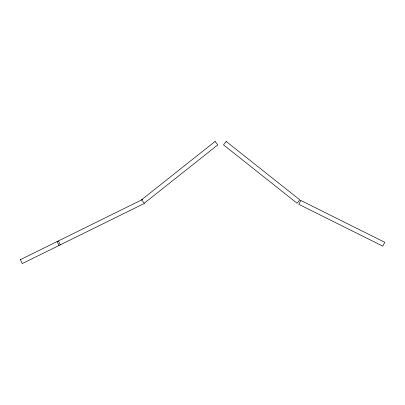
<?xml version="1.0" encoding="UTF-8"?>
<svg xmlns="http://www.w3.org/2000/svg" width="405" height="405" viewBox="0 0 405 405"><rect width="100%" height="100%" fill="white"/><g stroke="black" fill="none" stroke-linecap="round" stroke-linejoin="round"><path stroke-width="0.61" d="M300.778 200.44L298.839 204.333L382.811 246.179L384.75 242.286L300.707 200.404M226.213 141.466L223.509 144.874L297.073 203.229L299.776 199.817L226.167 141.431M215.146 141.431L141.537 199.817L144.246 203.229L217.809 144.874L215.106 141.466M20.25 259.716L142.621 199.432M144.479 203.371L22.275 263.569L20.351 259.666M58.391 240.929L60.315 244.833M57.09 241.567L59.014 245.47"/></g></svg>
